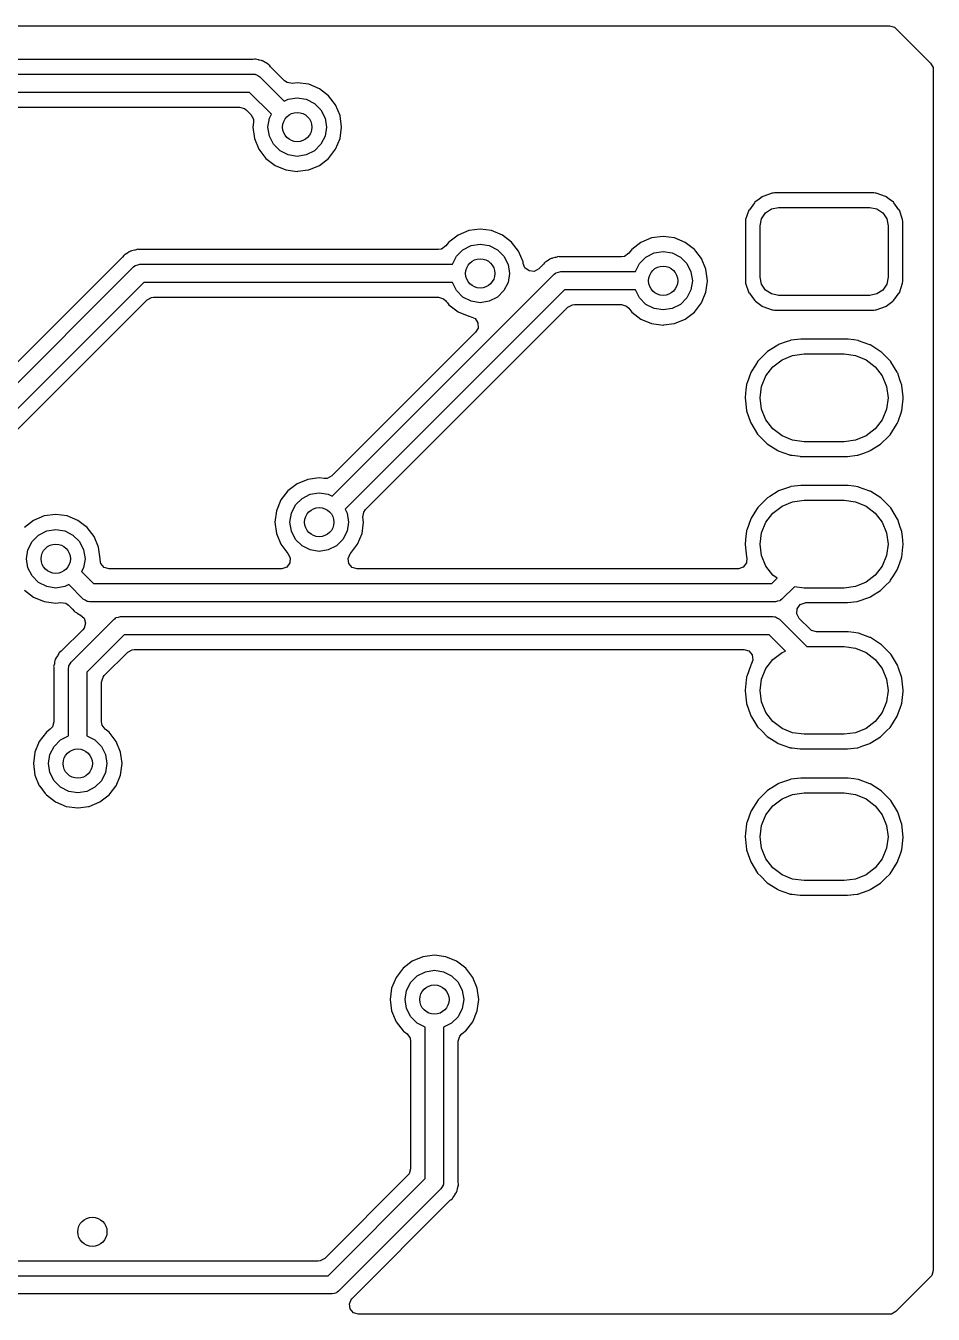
# Model space of a CAD drawing. Extents: x 3.65 to 5.85, y -3.61 to -2.4.
# Drawn here: x 5.367 to 5.855, y -3.347 to -2.653 of the extents above; entities that cross this region are included whole.
import ezdxf

# ---------------------------------------------------------------- set-up
doc = ezdxf.new("R2010")
doc.units = 0
doc.header["$MEASUREMENT"] = 0
doc.layers.add('BLACK', color=7, linetype='CONTINUOUS')

msp = doc.modelspace()

# ---------------------------------------------------------------- linework, layer by layer
at = {"layer": 'BLACK', "linetype": 'CONTINUOUS'}
for p, q in [((5.16122, -2.65315), (5.83139, -2.65315)), ((5.83139, -2.65315), (5.83407, -2.65393)), ((5.83407, -2.65393), (5.83489, -2.6546)), ((5.83489, -2.6546), (5.8535, -2.67321)), ((5.4884, -2.67124), (5.32853, -2.67124)), ((5.48883, -2.67122), (5.4884, -2.67124)), ((5.48987, -2.67113), (5.48883, -2.67122)), ((5.49031, -2.67109), (5.48987, -2.67113)), ((5.48987, -2.67113), (5.48987, -2.67113)), ((5.49174, -2.67148), (5.49031, -2.67109)), ((5.49216, -2.67157), (5.49174, -2.67148)), ((5.4923, -2.67159), (5.49216, -2.67157)), ((5.49362, -2.67183), (5.4923, -2.67159)), ((5.494, -2.67204), (5.49362, -2.67183)), ((5.49413, -2.67209), (5.494, -2.67204)), ((5.49425, -2.67215), (5.49413, -2.67209)), ((5.49467, -2.67226), (5.49425, -2.67215)), ((5.49503, -2.67251), (5.49467, -2.67226)), ((5.49589, -2.67311), (5.49503, -2.67251)), ((5.49625, -2.67334), (5.49589, -2.67311)), ((5.49716, -2.67387), (5.49625, -2.67334)), ((5.49754, -2.67409), (5.49716, -2.67387)), ((5.49782, -2.67442), (5.49754, -2.67409)), ((5.49849, -2.67522), (5.49782, -2.67442)), ((5.49782, -2.67442), (5.49782, -2.67442)), ((5.49878, -2.67554), (5.49849, -2.67522)), ((5.50601, -2.68277), (5.49878, -2.67554)), ((5.8535, -2.67321), (5.85484, -2.67566)), ((5.85484, -2.67566), (5.85495, -2.67671)), ((5.32776, -2.67913), (5.48917, -2.67913)), ((5.48917, -2.67913), (5.49004, -2.67926)), ((5.49004, -2.67926), (5.49022, -2.67925)), ((5.49022, -2.67925), (5.49032, -2.6793)), ((5.49032, -2.6793), (5.49057, -2.67934)), ((5.49057, -2.67934), (5.49159, -2.67999)), ((5.49159, -2.67999), (5.49265, -2.68058)), ((5.49265, -2.68058), (5.50584, -2.69376)), ((5.5074, -2.68375), (5.50601, -2.68277)), ((5.85495, -2.67671), (5.85495, -3.32295)), ((5.48713, -2.68898), (5.32979, -2.68898)), ((5.49888, -2.70072), (5.48713, -2.68898)), ((5.51016, -2.68418), (5.5074, -2.68375)), ((5.5128, -2.68383), (5.51016, -2.68418)), ((5.51897, -2.68464), (5.5128, -2.68383)), ((5.52472, -2.68703), (5.51897, -2.68464)), ((5.52966, -2.69082), (5.52472, -2.68703)), ((5.33512, -2.69687), (5.48181, -2.69687)), ((5.48181, -2.69687), (5.48449, -2.69766)), ((5.50584, -2.69376), (5.50793, -2.6927)), ((5.50793, -2.6927), (5.5128, -2.69193)), ((5.5128, -2.69193), (5.51766, -2.6927)), ((5.51766, -2.6927), (5.52205, -2.69494)), ((5.52205, -2.69494), (5.52554, -2.69842)), ((5.53345, -2.69575), (5.52966, -2.69082)), ((5.53583, -2.70151), (5.53345, -2.69575)), ((5.48449, -2.69766), (5.48532, -2.69832)), ((5.48532, -2.69832), (5.48789, -2.70089)), ((5.48789, -2.70089), (5.48923, -2.70334)), ((5.48923, -2.70334), (5.4893, -2.70505)), ((5.49705, -2.70768), (5.49782, -2.70281)), ((5.49782, -2.70281), (5.49888, -2.70072)), ((5.52554, -2.69842), (5.52777, -2.70281)), ((5.52777, -2.70281), (5.52854, -2.70768)), ((5.53664, -2.70768), (5.53583, -2.70151)), ((5.4893, -2.70505), (5.48895, -2.70768)), ((5.48895, -2.70768), (5.48976, -2.71385)), ((5.49782, -2.71254), (5.49705, -2.70768)), ((5.52854, -2.70768), (5.52777, -2.71254)), ((5.53583, -2.71385), (5.53664, -2.70768)), ((5.48976, -2.71385), (5.49214, -2.7196)), ((5.50005, -2.71693), (5.49782, -2.71254)), ((5.50354, -2.72042), (5.50005, -2.71693)), ((5.52554, -2.71693), (5.52205, -2.72042)), ((5.52777, -2.71254), (5.52554, -2.71693)), ((5.53345, -2.7196), (5.53583, -2.71385)), ((5.49214, -2.7196), (5.49593, -2.72454)), ((5.49593, -2.72454), (5.50087, -2.72833)), ((5.50793, -2.72265), (5.50354, -2.72042)), ((5.5128, -2.72343), (5.50793, -2.72265)), ((5.51766, -2.72265), (5.5128, -2.72343)), ((5.52205, -2.72042), (5.51766, -2.72265)), ((5.52472, -2.72833), (5.52966, -2.72454)), ((5.52966, -2.72454), (5.53345, -2.7196)), ((5.50087, -2.72833), (5.50662, -2.73071)), ((5.50662, -2.73071), (5.5128, -2.73152)), ((5.5128, -2.73152), (5.51312, -2.73148)), ((5.51312, -2.73148), (5.51864, -2.73075)), ((5.51864, -2.73075), (5.51897, -2.73071)), ((5.51897, -2.73071), (5.52472, -2.72833)), ((5.76296, -2.7452), (5.76122, -2.74648)), ((5.76326, -2.74498), (5.76296, -2.7452)), ((5.76296, -2.7452), (5.76296, -2.7452)), ((5.76829, -2.74321), (5.76326, -2.74498)), ((5.76859, -2.74318), (5.76829, -2.74321)), ((5.76883, -2.74316), (5.76859, -2.74318)), ((5.76859, -2.74318), (5.76859, -2.74318)), ((5.76953, -2.74309), (5.76883, -2.74316)), ((5.82299, -2.74309), (5.76953, -2.74309)), ((5.82369, -2.74316), (5.82299, -2.74309)), ((5.82393, -2.74318), (5.82369, -2.74316)), ((5.82423, -2.74321), (5.82393, -2.74318)), ((5.82393, -2.74318), (5.82393, -2.74318)), ((5.82926, -2.74498), (5.82423, -2.74321)), ((5.82956, -2.7452), (5.82926, -2.74498)), ((5.8313, -2.74648), (5.82956, -2.7452)), ((5.82956, -2.7452), (5.82956, -2.7452)), ((5.7558, -2.75243), (5.75403, -2.75747)), ((5.75602, -2.75214), (5.7558, -2.75243)), ((5.75875, -2.74844), (5.75602, -2.75214)), ((5.75602, -2.75214), (5.75602, -2.75214)), ((5.75897, -2.74814), (5.75875, -2.74844)), ((5.76122, -2.74648), (5.75897, -2.74814)), ((5.76469, -2.75387), (5.76789, -2.75173)), ((5.76789, -2.75173), (5.77165, -2.75098)), ((5.77165, -2.75098), (5.82087, -2.75098)), ((5.82087, -2.75098), (5.82463, -2.75173)), ((5.82463, -2.75173), (5.82783, -2.75387)), ((5.83355, -2.74814), (5.8313, -2.74648)), ((5.83377, -2.74844), (5.83355, -2.74814)), ((5.8365, -2.75214), (5.83377, -2.74844)), ((5.83672, -2.75243), (5.8365, -2.75214)), ((5.8365, -2.75214), (5.8365, -2.75214)), ((5.83848, -2.75747), (5.83672, -2.75243)), ((5.75403, -2.75747), (5.75392, -2.75871)), ((5.75392, -2.75871), (5.75392, -2.79051)), ((5.76181, -2.76083), (5.76256, -2.75706)), ((5.76256, -2.75706), (5.76469, -2.75387)), ((5.82783, -2.75387), (5.82996, -2.75706)), ((5.82996, -2.75706), (5.83071, -2.76083)), ((5.8386, -2.75871), (5.83848, -2.75747)), ((5.8386, -2.79051), (5.8386, -2.75871)), ((5.5993, -2.76577), (5.59436, -2.76956)), ((5.60505, -2.76338), (5.5993, -2.76577)), ((5.61122, -2.76257), (5.60505, -2.76338)), ((5.61739, -2.76338), (5.61122, -2.76257)), ((5.62314, -2.76577), (5.61739, -2.76338)), ((5.62808, -2.76956), (5.62314, -2.76577)), ((5.70965, -2.76651), (5.70347, -2.76732)), ((5.71582, -2.76732), (5.70965, -2.76651)), ((5.76181, -2.78839), (5.76181, -2.76083)), ((5.83071, -2.76083), (5.83071, -2.78839)), ((5.42702, -2.77345), (5.42558, -2.77384)), ((5.42745, -2.77349), (5.42702, -2.77345)), ((5.59049, -2.77331), (5.58881, -2.7736)), ((5.59274, -2.77166), (5.59049, -2.77331)), ((5.59416, -2.76981), (5.59274, -2.77166)), ((5.59436, -2.76956), (5.59416, -2.76981)), ((5.60196, -2.77368), (5.60635, -2.77144)), ((5.60635, -2.77144), (5.61122, -2.77067)), ((5.61122, -2.77067), (5.61609, -2.77144)), ((5.61609, -2.77144), (5.62048, -2.77368)), ((5.63187, -2.77449), (5.62808, -2.76956)), ((5.69772, -2.7697), (5.69278, -2.77349)), ((5.70347, -2.76732), (5.69772, -2.7697)), ((5.72157, -2.7697), (5.71582, -2.76732)), ((5.72651, -2.77349), (5.72157, -2.7697)), ((5.41854, -2.7779), (5.38062, -2.81582)), ((5.41883, -2.77759), (5.41854, -2.7779)), ((5.41951, -2.77678), (5.41883, -2.77759)), ((5.41979, -2.77645), (5.41951, -2.77678)), ((5.41951, -2.77678), (5.41951, -2.77678)), ((5.42016, -2.77623), (5.41979, -2.77645)), ((5.42107, -2.77571), (5.42016, -2.77623)), ((5.42016, -2.77623), (5.42016, -2.77623)), ((5.42143, -2.77547), (5.42107, -2.77571)), ((5.42229, -2.77487), (5.42143, -2.77547)), ((5.42265, -2.77462), (5.42229, -2.77487)), ((5.42307, -2.77451), (5.42265, -2.77462)), ((5.42319, -2.77445), (5.42307, -2.77451)), ((5.42332, -2.77441), (5.42319, -2.77445)), ((5.4237, -2.77419), (5.42332, -2.77441)), ((5.42516, -2.77393), (5.4237, -2.77419)), ((5.42558, -2.77384), (5.42516, -2.77393)), ((5.42849, -2.77358), (5.42745, -2.77349)), ((5.42745, -2.77349), (5.42745, -2.77349)), ((5.42893, -2.7736), (5.42849, -2.77358)), ((5.58881, -2.7736), (5.42893, -2.7736)), ((5.59627, -2.7815), (5.59848, -2.77716)), ((5.59848, -2.77716), (5.60196, -2.77368)), ((5.62048, -2.77368), (5.62396, -2.77716)), ((5.62396, -2.77716), (5.6262, -2.78155)), ((5.63425, -2.78025), (5.63187, -2.77449)), ((5.6343, -2.78057), (5.63425, -2.78025)), ((5.64616, -2.78039), (5.64588, -2.78072)), ((5.64693, -2.77995), (5.64616, -2.78039)), ((5.64745, -2.77964), (5.64693, -2.77995)), ((5.64781, -2.77941), (5.64745, -2.77964)), ((5.64867, -2.77881), (5.64781, -2.77941)), ((5.64903, -2.77856), (5.64867, -2.77881)), ((5.64945, -2.77845), (5.64903, -2.77856)), ((5.64957, -2.77839), (5.64945, -2.77845)), ((5.6497, -2.77834), (5.64957, -2.77839)), ((5.65008, -2.77813), (5.6497, -2.77834)), ((5.65141, -2.77789), (5.65008, -2.77813)), ((5.65154, -2.77787), (5.65141, -2.77789)), ((5.65196, -2.77778), (5.65154, -2.77787)), ((5.65339, -2.77739), (5.65196, -2.77778)), ((5.65383, -2.77743), (5.65339, -2.77739)), ((5.65487, -2.77752), (5.65383, -2.77743)), ((5.65383, -2.77743), (5.65383, -2.77743)), ((5.6553, -2.77754), (5.65487, -2.77752)), ((5.68723, -2.77754), (5.6553, -2.77754)), ((5.68891, -2.77725), (5.68723, -2.77754)), ((5.69117, -2.7756), (5.68891, -2.77725)), ((5.69259, -2.77375), (5.69117, -2.7756)), ((5.69278, -2.77349), (5.69259, -2.77375)), ((5.69691, -2.7811), (5.70039, -2.77761)), ((5.70039, -2.77761), (5.70478, -2.77538)), ((5.70478, -2.77538), (5.70965, -2.77461)), ((5.70965, -2.77461), (5.71451, -2.77538)), ((5.71451, -2.77538), (5.7189, -2.77761)), ((5.7189, -2.77761), (5.72239, -2.7811)), ((5.7267, -2.77375), (5.72651, -2.77349)), ((5.72728, -2.77449), (5.7267, -2.77375)), ((5.7303, -2.77843), (5.72728, -2.77449)), ((5.73268, -2.78418), (5.7303, -2.77843)), ((5.34093, -2.86668), (5.42467, -2.78294)), ((5.42467, -2.78294), (5.42537, -2.78241)), ((5.42537, -2.78241), (5.42549, -2.78228)), ((5.42549, -2.78228), (5.4256, -2.78224)), ((5.4256, -2.78224), (5.4258, -2.78209)), ((5.4258, -2.78209), (5.42699, -2.78184)), ((5.42699, -2.78184), (5.42815, -2.7815)), ((5.42815, -2.7815), (5.59627, -2.7815)), ((5.53156, -2.90636), (5.65105, -2.78687)), ((5.6262, -2.78155), (5.62697, -2.78642)), ((5.62697, -2.78642), (5.6262, -2.79128)), ((5.63437, -2.78111), (5.6343, -2.78057)), ((5.6343, -2.78057), (5.6343, -2.78057)), ((5.63531, -2.78343), (5.63437, -2.78111)), ((5.63755, -2.78511), (5.63531, -2.78343)), ((5.64034, -2.78531), (5.63755, -2.78511)), ((5.64279, -2.78397), (5.64034, -2.78531)), ((5.64492, -2.78184), (5.64279, -2.78397)), ((5.64521, -2.78152), (5.64492, -2.78184)), ((5.64588, -2.78072), (5.64521, -2.78152)), ((5.65105, -2.78687), (5.65175, -2.78635)), ((5.65175, -2.78635), (5.65187, -2.78621)), ((5.65187, -2.78621), (5.65198, -2.78618)), ((5.65198, -2.78618), (5.65218, -2.78603)), ((5.65218, -2.78603), (5.65336, -2.78577)), ((5.65336, -2.78577), (5.65453, -2.78543)), ((5.65453, -2.78543), (5.6947, -2.78543)), ((5.6947, -2.78543), (5.69691, -2.7811)), ((5.72239, -2.7811), (5.72462, -2.78549)), ((5.72462, -2.78549), (5.72539, -2.79035)), ((5.73349, -2.79035), (5.73268, -2.78418)), ((5.43019, -2.79134), (5.34672, -2.8748)), ((5.59627, -2.79134), (5.43019, -2.79134)), ((5.59848, -2.79567), (5.59627, -2.79134)), ((5.6262, -2.79128), (5.62396, -2.79567)), ((5.72539, -2.79035), (5.72462, -2.79522)), ((5.73268, -2.79653), (5.73347, -2.79051)), ((5.73347, -2.79051), (5.73349, -2.79035)), ((5.75392, -2.79051), (5.75403, -2.79175)), ((5.75403, -2.79175), (5.7558, -2.79678)), ((5.76256, -2.79215), (5.76181, -2.78839)), ((5.76469, -2.79535), (5.76256, -2.79215)), ((5.82996, -2.79215), (5.82783, -2.79535)), ((5.83071, -2.78839), (5.82996, -2.79215)), ((5.83672, -2.79678), (5.83848, -2.79175)), ((5.83848, -2.79175), (5.8386, -2.79051)), ((5.35824, -2.87445), (5.432, -2.80069)), ((5.432, -2.80069), (5.43446, -2.79935)), ((5.43446, -2.79935), (5.43551, -2.79923)), ((5.43551, -2.79923), (5.58881, -2.79923)), ((5.65657, -2.79528), (5.53852, -2.91332)), ((5.58881, -2.79923), (5.59149, -2.80002)), ((5.59149, -2.80002), (5.59274, -2.80117)), ((5.59274, -2.80117), (5.59315, -2.80171)), ((5.60196, -2.79916), (5.59848, -2.79567)), ((5.60635, -2.80139), (5.60196, -2.79916)), ((5.62048, -2.79916), (5.61609, -2.80139)), ((5.62396, -2.79567), (5.62048, -2.79916)), ((5.6947, -2.79528), (5.65657, -2.79528)), ((5.69691, -2.79961), (5.6947, -2.79528)), ((5.70039, -2.80309), (5.69691, -2.79961)), ((5.72239, -2.79961), (5.7189, -2.80309)), ((5.72462, -2.79522), (5.72239, -2.79961)), ((5.7303, -2.80228), (5.73268, -2.79653)), ((5.7558, -2.79678), (5.75602, -2.79708)), ((5.75602, -2.79708), (5.75602, -2.79708)), ((5.75602, -2.79708), (5.7577, -2.79935)), ((5.7577, -2.79935), (5.75897, -2.80107)), ((5.75897, -2.80107), (5.75927, -2.80129)), ((5.76789, -2.79748), (5.76469, -2.79535)), ((5.77165, -2.79823), (5.76789, -2.79748)), ((5.82087, -2.79823), (5.77165, -2.79823)), ((5.82463, -2.79748), (5.82087, -2.79823)), ((5.82783, -2.79535), (5.82463, -2.79748)), ((5.83325, -2.80129), (5.83355, -2.80107)), ((5.83355, -2.80107), (5.83482, -2.79935)), ((5.83482, -2.79935), (5.8365, -2.79708)), ((5.8365, -2.79708), (5.83672, -2.79678)), ((5.8365, -2.79708), (5.8365, -2.79708)), ((5.54952, -2.91349), (5.65838, -2.80462)), ((5.59315, -2.80171), (5.59359, -2.80228)), ((5.59359, -2.80228), (5.59436, -2.80328)), ((5.59436, -2.80328), (5.5993, -2.80707)), ((5.5993, -2.80707), (5.60505, -2.80945)), ((5.61122, -2.80217), (5.60635, -2.80139)), ((5.61609, -2.80139), (5.61122, -2.80217)), ((5.65838, -2.80462), (5.66084, -2.80328)), ((5.66084, -2.80328), (5.66189, -2.80317)), ((5.66189, -2.80317), (5.68723, -2.80317)), ((5.68723, -2.80317), (5.68991, -2.80396)), ((5.68991, -2.80396), (5.69117, -2.80511)), ((5.69117, -2.80511), (5.69278, -2.80722)), ((5.69278, -2.80722), (5.69772, -2.81101)), ((5.70478, -2.80533), (5.70039, -2.80309)), ((5.70965, -2.8061), (5.70478, -2.80533)), ((5.71451, -2.80533), (5.70965, -2.8061)), ((5.7189, -2.80309), (5.71451, -2.80533)), ((5.72157, -2.81101), (5.72651, -2.80722)), ((5.72651, -2.80722), (5.7303, -2.80228)), ((5.75927, -2.80129), (5.76296, -2.80402)), ((5.76296, -2.80402), (5.76296, -2.80402)), ((5.76296, -2.80402), (5.76326, -2.80424)), ((5.76326, -2.80424), (5.76829, -2.806)), ((5.76829, -2.806), (5.76859, -2.80603)), ((5.76859, -2.80603), (5.76859, -2.80603)), ((5.76859, -2.80603), (5.76883, -2.80606)), ((5.76883, -2.80606), (5.76953, -2.80612)), ((5.76953, -2.80612), (5.82299, -2.80612)), ((5.82299, -2.80612), (5.82369, -2.80606)), ((5.82369, -2.80606), (5.82393, -2.80603)), ((5.82393, -2.80603), (5.82423, -2.806)), ((5.82393, -2.80603), (5.82393, -2.80603)), ((5.82423, -2.806), (5.82926, -2.80424)), ((5.82926, -2.80424), (5.82956, -2.80402)), ((5.82956, -2.80402), (5.83325, -2.80129)), ((5.82956, -2.80402), (5.82956, -2.80402)), ((5.60505, -2.80945), (5.60537, -2.80949)), ((5.60537, -2.80949), (5.60537, -2.80949)), ((5.60537, -2.80949), (5.60591, -2.80956)), ((5.60591, -2.80956), (5.60847, -2.81069)), ((5.60847, -2.81069), (5.61, -2.81303)), ((5.61, -2.81303), (5.61004, -2.81582)), ((5.69772, -2.81101), (5.70347, -2.81339)), ((5.70347, -2.81339), (5.70965, -2.8142)), ((5.70965, -2.8142), (5.70997, -2.81416)), ((5.70997, -2.81416), (5.7155, -2.81343)), ((5.7155, -2.81343), (5.71582, -2.81339)), ((5.71582, -2.81339), (5.72157, -2.81101)), ((5.38062, -2.81582), (5.34341, -2.85303)), ((5.60877, -2.81799), (5.53139, -2.89537)), ((5.61004, -2.81582), (5.60877, -2.81799)), ((5.78366, -2.82183), (5.77841, -2.82242)), ((5.80908, -2.82183), (5.78366, -2.82183)), ((5.80924, -2.82185), (5.80908, -2.82183)), ((5.81231, -2.82224), (5.80924, -2.82185)), ((5.80924, -2.82185), (5.80924, -2.82185)), ((5.76573, -2.82849), (5.76355, -2.83066)), ((5.77138, -2.82496), (5.76573, -2.82849)), ((5.77149, -2.82489), (5.77138, -2.82496)), ((5.77173, -2.82474), (5.77149, -2.82489)), ((5.77149, -2.82489), (5.77149, -2.82489)), ((5.77586, -2.82331), (5.77173, -2.82474)), ((5.77814, -2.82251), (5.77586, -2.82331)), ((5.77841, -2.82242), (5.77814, -2.82251)), ((5.77814, -2.82251), (5.77814, -2.82251)), ((5.81454, -2.82252), (5.81231, -2.82224)), ((5.8148, -2.82262), (5.81454, -2.82252)), ((5.82093, -2.82484), (5.8148, -2.82262)), ((5.8148, -2.82262), (5.8148, -2.82262)), ((5.82119, -2.82494), (5.82093, -2.82484)), ((5.82093, -2.82484), (5.82093, -2.82484)), ((5.82142, -2.82509), (5.82119, -2.82494)), ((5.82683, -2.82857), (5.82142, -2.82509)), ((5.82713, -2.82877), (5.82683, -2.82857)), ((5.82868, -2.83035), (5.82713, -2.82877)), ((5.75927, -2.83575), (5.75693, -2.83944)), ((5.76057, -2.83371), (5.75927, -2.83575)), ((5.76072, -2.83347), (5.76057, -2.83371)), ((5.76057, -2.83371), (5.76057, -2.83371)), ((5.76091, -2.83328), (5.76072, -2.83347)), ((5.76355, -2.83066), (5.76091, -2.83328)), ((5.76091, -2.83328), (5.76091, -2.83328)), ((5.76873, -2.83664), (5.77362, -2.83289)), ((5.77362, -2.83289), (5.77932, -2.83053)), ((5.77932, -2.83053), (5.78543, -2.82972)), ((5.78543, -2.82972), (5.80709, -2.82972)), ((5.80709, -2.82972), (5.8132, -2.83053)), ((5.8132, -2.83053), (5.8189, -2.83289)), ((5.8189, -2.83289), (5.82379, -2.83664)), ((5.83188, -2.83362), (5.82868, -2.83035)), ((5.83208, -2.83382), (5.83188, -2.83362)), ((5.83188, -2.83362), (5.83188, -2.83362)), ((5.83222, -2.83406), (5.83208, -2.83382)), ((5.83563, -2.83959), (5.83222, -2.83406)), ((5.75683, -2.8397), (5.75465, -2.84584)), ((5.75693, -2.83944), (5.75683, -2.8397)), ((5.76262, -2.84723), (5.76498, -2.84154)), ((5.76498, -2.84154), (5.76873, -2.83664)), ((5.82379, -2.83664), (5.82754, -2.84154)), ((5.82754, -2.84154), (5.8299, -2.84723)), ((5.83578, -2.83984), (5.83563, -2.83959)), ((5.83587, -2.84011), (5.83578, -2.83984)), ((5.83707, -2.84362), (5.83587, -2.84011)), ((5.83587, -2.84011), (5.83587, -2.84011)), ((5.75422, -2.84894), (5.75372, -2.85313)), ((5.75452, -2.84638), (5.75422, -2.84894)), ((5.75456, -2.8461), (5.75452, -2.84638)), ((5.75452, -2.84638), (5.75452, -2.84638)), ((5.75465, -2.84584), (5.75456, -2.8461)), ((5.75465, -2.84584), (5.75465, -2.84584)), ((5.76181, -2.85335), (5.76262, -2.84723)), ((5.8299, -2.84723), (5.83071, -2.85335)), ((5.83806, -2.84654), (5.83707, -2.84362)), ((5.83809, -2.84681), (5.83806, -2.84654)), ((5.83873, -2.85285), (5.83809, -2.84681)), ((5.83809, -2.84681), (5.83809, -2.84681)), ((5.75372, -2.85313), (5.75375, -2.8534)), ((5.75375, -2.8534), (5.75391, -2.85499)), ((5.75375, -2.8534), (5.75375, -2.8534)), ((5.75391, -2.85499), (5.75446, -2.86016)), ((5.76262, -2.85946), (5.76181, -2.85335)), ((5.83071, -2.85335), (5.8299, -2.85946)), ((5.838, -2.86031), (5.83877, -2.85384)), ((5.8388, -2.85357), (5.83873, -2.85285)), ((5.83877, -2.85384), (5.8388, -2.85357)), ((5.75446, -2.86016), (5.75455, -2.86042)), ((5.75455, -2.86042), (5.75662, -2.8665)), ((5.76498, -2.86516), (5.76262, -2.85946)), ((5.8299, -2.85946), (5.82754, -2.86516)), ((5.83601, -2.86608), (5.83787, -2.86085)), ((5.83787, -2.86085), (5.83796, -2.86059)), ((5.83787, -2.86085), (5.83787, -2.86085)), ((5.83796, -2.86059), (5.838, -2.86031)), ((5.838, -2.86031), (5.838, -2.86031)), ((5.75662, -2.8665), (5.75674, -2.86685)), ((5.75674, -2.86685), (5.76044, -2.87287)), ((5.76873, -2.87005), (5.76498, -2.86516)), ((5.77362, -2.8738), (5.76873, -2.87005)), ((5.82379, -2.87005), (5.8189, -2.8738)), ((5.82754, -2.86516), (5.82379, -2.87005)), ((5.8318, -2.87322), (5.83559, -2.86725)), ((5.83559, -2.86725), (5.83601, -2.86608)), ((5.76044, -2.87287), (5.76064, -2.87307)), ((5.76064, -2.87307), (5.76064, -2.87307)), ((5.76064, -2.87307), (5.7617, -2.87416)), ((5.7617, -2.87416), (5.76539, -2.87792)), ((5.77932, -2.87616), (5.77362, -2.8738)), ((5.78543, -2.87697), (5.77932, -2.87616)), ((5.80709, -2.87697), (5.78543, -2.87697)), ((5.8132, -2.87616), (5.80709, -2.87697)), ((5.8189, -2.8738), (5.8132, -2.87616)), ((5.82679, -2.8782), (5.83086, -2.87416)), ((5.83086, -2.87416), (5.83161, -2.87341)), ((5.83161, -2.87341), (5.8318, -2.87322)), ((5.83161, -2.87341), (5.83161, -2.87341)), ((5.76539, -2.87792), (5.76562, -2.87807)), ((5.76562, -2.87807), (5.76562, -2.87807)), ((5.76562, -2.87807), (5.76766, -2.87939)), ((5.76766, -2.87939), (5.77133, -2.88175)), ((5.77133, -2.88175), (5.77159, -2.88185)), ((5.77159, -2.88185), (5.77159, -2.88185)), ((5.77159, -2.88185), (5.77771, -2.88408)), ((5.77771, -2.88408), (5.77772, -2.88408)), ((5.77772, -2.88408), (5.77798, -2.88417)), ((5.77798, -2.88417), (5.77902, -2.8843)), ((5.77902, -2.8843), (5.78328, -2.88484)), ((5.80886, -2.88486), (5.81411, -2.88427)), ((5.81411, -2.88427), (5.8144, -2.88417)), ((5.8144, -2.88417), (5.81706, -2.88325)), ((5.81706, -2.88325), (5.82079, -2.88195)), ((5.82079, -2.88195), (5.8211, -2.88175)), ((5.8211, -2.88175), (5.82655, -2.87835)), ((5.82655, -2.87835), (5.82679, -2.8782)), ((5.78328, -2.88484), (5.78328, -2.88484)), ((5.78328, -2.88484), (5.78344, -2.88486)), ((5.78344, -2.88486), (5.80886, -2.88486)), ((5.51843, -2.89724), (5.51268, -2.89962)), ((5.52461, -2.89643), (5.51843, -2.89724)), ((5.52724, -2.89678), (5.52461, -2.89643)), ((5.52894, -2.89671), (5.52724, -2.89678)), ((5.53139, -2.89537), (5.52894, -2.89671)), ((5.50774, -2.90341), (5.50396, -2.90835)), ((5.51268, -2.89962), (5.50774, -2.90341)), ((5.51974, -2.9053), (5.52461, -2.90453)), ((5.52461, -2.90453), (5.52947, -2.9053)), ((5.77149, -2.90363), (5.76699, -2.90645)), ((5.77173, -2.90348), (5.77149, -2.90363)), ((5.77149, -2.90363), (5.77149, -2.90363)), ((5.77545, -2.90219), (5.77173, -2.90348)), ((5.77814, -2.90125), (5.77545, -2.90219)), ((5.77841, -2.90116), (5.77814, -2.90125)), ((5.77814, -2.90125), (5.77814, -2.90125)), ((5.78366, -2.90057), (5.77841, -2.90116)), ((5.80908, -2.90057), (5.78366, -2.90057)), ((5.80924, -2.90059), (5.80908, -2.90057)), ((5.81231, -2.90098), (5.80924, -2.90059)), ((5.80924, -2.90059), (5.80924, -2.90059)), ((5.81454, -2.90126), (5.81231, -2.90098)), ((5.8148, -2.90136), (5.81454, -2.90126)), ((5.82093, -2.90358), (5.8148, -2.90136)), ((5.8148, -2.90136), (5.8148, -2.90136)), ((5.82119, -2.90368), (5.82093, -2.90358)), ((5.82093, -2.90358), (5.82093, -2.90358)), ((5.82142, -2.90383), (5.82119, -2.90368)), ((5.82676, -2.90727), (5.82142, -2.90383)), ((5.50396, -2.90835), (5.50157, -2.9141)), ((5.50963, -2.91541), (5.51187, -2.91102)), ((5.51187, -2.91102), (5.51535, -2.90754)), ((5.51535, -2.90754), (5.51974, -2.9053)), ((5.52947, -2.9053), (5.53156, -2.90636)), ((5.76091, -2.91202), (5.76072, -2.91221)), ((5.7634, -2.90955), (5.76091, -2.91202)), ((5.76091, -2.91202), (5.76091, -2.91202)), ((5.76573, -2.90723), (5.7634, -2.90955)), ((5.76699, -2.90645), (5.76573, -2.90723)), ((5.76873, -2.91538), (5.77362, -2.91163)), ((5.77362, -2.91163), (5.77932, -2.90927)), ((5.77932, -2.90927), (5.78543, -2.90846)), ((5.78543, -2.90846), (5.80709, -2.90846)), ((5.80709, -2.90846), (5.8132, -2.90927)), ((5.8132, -2.90927), (5.8189, -2.91163)), ((5.8189, -2.91163), (5.82379, -2.91538)), ((5.82713, -2.90751), (5.82676, -2.90727)), ((5.82913, -2.90955), (5.82713, -2.90751)), ((5.83188, -2.91236), (5.82913, -2.90955)), ((5.3767, -2.91693), (5.37095, -2.91931)), ((5.38287, -2.91611), (5.3767, -2.91693)), ((5.38905, -2.91693), (5.38287, -2.91611)), ((5.3948, -2.91931), (5.38905, -2.91693)), ((5.50157, -2.9141), (5.50076, -2.92028)), ((5.50886, -2.92028), (5.50963, -2.91541)), ((5.53852, -2.91332), (5.53958, -2.91541)), ((5.53958, -2.91541), (5.54035, -2.92028)), ((5.54811, -2.91764), (5.54854, -2.91488)), ((5.54845, -2.92028), (5.54811, -2.91764)), ((5.54854, -2.91488), (5.54952, -2.91349)), ((5.75683, -2.91845), (5.75465, -2.92458)), ((5.75693, -2.91818), (5.75683, -2.91845)), ((5.75989, -2.91351), (5.75693, -2.91818)), ((5.76057, -2.91245), (5.75989, -2.91351)), ((5.76072, -2.91221), (5.76057, -2.91245)), ((5.76057, -2.91245), (5.76057, -2.91245)), ((5.76498, -2.92028), (5.76873, -2.91538)), ((5.82379, -2.91538), (5.82754, -2.92028)), ((5.83208, -2.91256), (5.83188, -2.91236)), ((5.83188, -2.91236), (5.83188, -2.91236)), ((5.83578, -2.91858), (5.83208, -2.91256)), ((5.83587, -2.91885), (5.83578, -2.91858)), ((5.83725, -2.9229), (5.83587, -2.91885)), ((5.83587, -2.91885), (5.83587, -2.91885)), ((5.37095, -2.91931), (5.36601, -2.9231)), ((5.37362, -2.92722), (5.37801, -2.92498)), ((5.37801, -2.92498), (5.38287, -2.92421)), ((5.38287, -2.92421), (5.38774, -2.92498)), ((5.38774, -2.92498), (5.39213, -2.92722)), ((5.39974, -2.9231), (5.3948, -2.91931)), ((5.40353, -2.92804), (5.39974, -2.9231)), ((5.50076, -2.92028), (5.50157, -2.92645)), ((5.50963, -2.92514), (5.50886, -2.92028)), ((5.51187, -2.92953), (5.50963, -2.92514)), ((5.53958, -2.92514), (5.53735, -2.92953)), ((5.54035, -2.92028), (5.53958, -2.92514)), ((5.54764, -2.92645), (5.54845, -2.92028)), ((5.75452, -2.92512), (5.75421, -2.92778)), ((5.75456, -2.92484), (5.75452, -2.92512)), ((5.75452, -2.92512), (5.75452, -2.92512)), ((5.75465, -2.92458), (5.75456, -2.92484)), ((5.75465, -2.92458), (5.75465, -2.92458)), ((5.76181, -2.93209), (5.76262, -2.92597)), ((5.76262, -2.92597), (5.76498, -2.92028)), ((5.82754, -2.92028), (5.8299, -2.92597)), ((5.8299, -2.92597), (5.83071, -2.93209)), ((5.83806, -2.92528), (5.83725, -2.9229)), ((5.83809, -2.92555), (5.83806, -2.92528)), ((5.83835, -2.92804), (5.83809, -2.92555)), ((5.83809, -2.92555), (5.83809, -2.92555)), ((5.3679, -2.93509), (5.37013, -2.9307)), ((5.37013, -2.9307), (5.37362, -2.92722)), ((5.39213, -2.92722), (5.39561, -2.9307)), ((5.39561, -2.9307), (5.39785, -2.93509)), ((5.40591, -2.93379), (5.40353, -2.92804)), ((5.50157, -2.92645), (5.50396, -2.9322)), ((5.50396, -2.9322), (5.50771, -2.93709)), ((5.51535, -2.93302), (5.51187, -2.92953)), ((5.53735, -2.92953), (5.53386, -2.93302)), ((5.54147, -2.93714), (5.54526, -2.9322)), ((5.54526, -2.9322), (5.54764, -2.92645)), ((5.75421, -2.92778), (5.75372, -2.93187)), ((5.75372, -2.93187), (5.75375, -2.93214)), ((5.75375, -2.93214), (5.75375, -2.93214)), ((5.75375, -2.93214), (5.75395, -2.93411)), ((5.76262, -2.9382), (5.76181, -2.93209)), ((5.83071, -2.93209), (5.8299, -2.9382)), ((5.8388, -2.93231), (5.83835, -2.92804)), ((5.83862, -2.93379), (5.8388, -2.93231)), ((5.36713, -2.93996), (5.3679, -2.93509)), ((5.39785, -2.93509), (5.39862, -2.93996)), ((5.40672, -2.93996), (5.40591, -2.93379)), ((5.50771, -2.93709), (5.50771, -2.93709)), ((5.50771, -2.93709), (5.50774, -2.93714)), ((5.50774, -2.93714), (5.50774, -2.93714)), ((5.50774, -2.93714), (5.50899, -2.93944)), ((5.50899, -2.93944), (5.50879, -2.94223)), ((5.51974, -2.93525), (5.51535, -2.93302)), ((5.52461, -2.93602), (5.51974, -2.93525)), ((5.52947, -2.93525), (5.52461, -2.93602)), ((5.53386, -2.93302), (5.52947, -2.93525)), ((5.54016, -2.93979), (5.54131, -2.93726)), ((5.54056, -2.94255), (5.54016, -2.93979)), ((5.54131, -2.93726), (5.54147, -2.93714)), ((5.75395, -2.93411), (5.75446, -2.9389)), ((5.75461, -2.93943), (5.75441, -2.94222)), ((5.75446, -2.9389), (5.75455, -2.93916)), ((5.75455, -2.93916), (5.75461, -2.93943)), ((5.76498, -2.9439), (5.76262, -2.9382)), ((5.8299, -2.9382), (5.82754, -2.9439)), ((5.83626, -2.94412), (5.83787, -2.93959)), ((5.83787, -2.93959), (5.83796, -2.93933)), ((5.83787, -2.93959), (5.83787, -2.93959)), ((5.83796, -2.93933), (5.838, -2.93905)), ((5.838, -2.93905), (5.83862, -2.93379)), ((5.838, -2.93905), (5.838, -2.93905)), ((5.3679, -2.94483), (5.36713, -2.93996)), ((5.37013, -2.94922), (5.3679, -2.94483)), ((5.39785, -2.94483), (5.39679, -2.94691)), ((5.39862, -2.93996), (5.39785, -2.94483)), ((5.40668, -2.94028), (5.40672, -2.93996)), ((5.40668, -2.94049), (5.40668, -2.94028)), ((5.40713, -2.94255), (5.40668, -2.94049)), ((5.40896, -2.94467), (5.40713, -2.94255)), ((5.41164, -2.94545), (5.40896, -2.94467)), ((5.50414, -2.94545), (5.41164, -2.94545)), ((5.5045, -2.94544), (5.50414, -2.94545)), ((5.50712, -2.94446), (5.5045, -2.94544)), ((5.50879, -2.94223), (5.50712, -2.94446)), ((5.54239, -2.94467), (5.54056, -2.94255)), ((5.54507, -2.94545), (5.54239, -2.94467)), ((5.74976, -2.94545), (5.54507, -2.94545)), ((5.75013, -2.94544), (5.74976, -2.94545)), ((5.75274, -2.94446), (5.75013, -2.94544)), ((5.75441, -2.94222), (5.75274, -2.94446)), ((5.76873, -2.94879), (5.76498, -2.9439)), ((5.82754, -2.9439), (5.82379, -2.94879)), ((5.8336, -2.94913), (5.83559, -2.94599)), ((5.83559, -2.94599), (5.83626, -2.94412)), ((5.37362, -2.9527), (5.37013, -2.94922)), ((5.37801, -2.95494), (5.37362, -2.9527)), ((5.39679, -2.94691), (5.40322, -2.95335)), ((5.40322, -2.95335), (5.76804, -2.95335)), ((5.76804, -2.95335), (5.77092, -2.95047)), ((5.77092, -2.95047), (5.76873, -2.94879)), ((5.8189, -2.95254), (5.8132, -2.9549)), ((5.82379, -2.94879), (5.8189, -2.95254)), ((5.82931, -2.95444), (5.83161, -2.95215)), ((5.83161, -2.95215), (5.8318, -2.95196)), ((5.83161, -2.95215), (5.83161, -2.95215)), ((5.8318, -2.95196), (5.83204, -2.95158)), ((5.83204, -2.95158), (5.8336, -2.94913)), ((5.36601, -2.95682), (5.37095, -2.96061)), ((5.37095, -2.96061), (5.3767, -2.96299)), ((5.38287, -2.95571), (5.37801, -2.95494)), ((5.38774, -2.95494), (5.38287, -2.95571)), ((5.38983, -2.95387), (5.38774, -2.95494)), ((5.3977, -2.96175), (5.38983, -2.95387)), ((5.78028, -2.95503), (5.77356, -2.96175)), ((5.78543, -2.95571), (5.78028, -2.95503)), ((5.80709, -2.95571), (5.78543, -2.95571)), ((5.8132, -2.9549), (5.80709, -2.95571)), ((5.82079, -2.96069), (5.82137, -2.96033)), ((5.82137, -2.96033), (5.82655, -2.95709)), ((5.82655, -2.95709), (5.82679, -2.95694)), ((5.82679, -2.95694), (5.82931, -2.95444)), ((5.3767, -2.96299), (5.38287, -2.96381)), ((5.38287, -2.96381), (5.38551, -2.96346)), ((5.38551, -2.96346), (5.38827, -2.96389)), ((5.38827, -2.96389), (5.38966, -2.96487)), ((5.38966, -2.96487), (5.39157, -2.96678)), ((5.39157, -2.96678), (5.39186, -2.9671)), ((5.39186, -2.9671), (5.39282, -2.96824)), ((5.39877, -2.96233), (5.3977, -2.96175)), ((5.39978, -2.96299), (5.39877, -2.96233)), ((5.40004, -2.96302), (5.39978, -2.96299)), ((5.40013, -2.96308), (5.40004, -2.96302)), ((5.40031, -2.96306), (5.40013, -2.96308)), ((5.40118, -2.96319), (5.40031, -2.96306)), ((5.77008, -2.96319), (5.40118, -2.96319)), ((5.77124, -2.96285), (5.77008, -2.96319)), ((5.77243, -2.96259), (5.77124, -2.96285)), ((5.77263, -2.96244), (5.77243, -2.96259)), ((5.77274, -2.96241), (5.77263, -2.96244)), ((5.77286, -2.96227), (5.77274, -2.96241)), ((5.77356, -2.96175), (5.77286, -2.96227)), ((5.78157, -2.96962), (5.78177, -2.96683)), ((5.78177, -2.96683), (5.78345, -2.96459)), ((5.78345, -2.96459), (5.78606, -2.96361)), ((5.78606, -2.96361), (5.78642, -2.9636)), ((5.78642, -2.9636), (5.80886, -2.9636)), ((5.80886, -2.9636), (5.81411, -2.96301)), ((5.81411, -2.96301), (5.82079, -2.96069)), ((5.39121, -2.99554), (5.41424, -2.9725)), ((5.39282, -2.96824), (5.39319, -2.96845)), ((5.39319, -2.96845), (5.39319, -2.96845)), ((5.39319, -2.96845), (5.3941, -2.96898)), ((5.3941, -2.96898), (5.39447, -2.96921)), ((5.39447, -2.96921), (5.39533, -2.96981)), ((5.39533, -2.96981), (5.39533, -2.96981)), ((5.39533, -2.96981), (5.39568, -2.97006)), ((5.39568, -2.97006), (5.39605, -2.97016)), ((5.39605, -2.97016), (5.39812, -2.97199)), ((5.39812, -2.97199), (5.39889, -2.97467)), ((5.41424, -2.9725), (5.41494, -2.97198)), ((5.41494, -2.97198), (5.41506, -2.97184)), ((5.41506, -2.97184), (5.41516, -2.97181)), ((5.41516, -2.97181), (5.41537, -2.97166)), ((5.41537, -2.97166), (5.41655, -2.9714)), ((5.41655, -2.9714), (5.41772, -2.97106)), ((5.41772, -2.97106), (5.7687, -2.97106)), ((5.7687, -2.97106), (5.76957, -2.97119)), ((5.76957, -2.97119), (5.76975, -2.97118)), ((5.76975, -2.97118), (5.76985, -2.97123)), ((5.76985, -2.97123), (5.7701, -2.97127)), ((5.7701, -2.97127), (5.77112, -2.97192)), ((5.77112, -2.97192), (5.77218, -2.9725)), ((5.77218, -2.9725), (5.78688, -2.9872)), ((5.78291, -2.97207), (5.78157, -2.96962)), ((5.7887, -2.97786), (5.78291, -2.97207)), ((5.39744, -2.97814), (5.38617, -2.98941)), ((5.39808, -2.97735), (5.39744, -2.97814)), ((5.39889, -2.97467), (5.39808, -2.97735)), ((5.41975, -2.98091), (5.39961, -3.00105)), ((5.76666, -2.98091), (5.41975, -2.98091)), ((5.77539, -2.98964), (5.76666, -2.98091)), ((5.78952, -2.97852), (5.7887, -2.97786)), ((5.79221, -2.97931), (5.78952, -2.97852)), ((5.80908, -2.97931), (5.79221, -2.97931)), ((5.80924, -2.97933), (5.80908, -2.97931)), ((5.81231, -2.97972), (5.80924, -2.97933)), ((5.80924, -2.97933), (5.80924, -2.97933)), ((5.81454, -2.98), (5.81231, -2.97972)), ((5.8148, -2.9801), (5.81454, -2.98)), ((5.82093, -2.98232), (5.8148, -2.9801)), ((5.8148, -2.9801), (5.8148, -2.9801)), ((5.78688, -2.9872), (5.80709, -2.9872)), ((5.80709, -2.9872), (5.8132, -2.98801)), ((5.8132, -2.98801), (5.8189, -2.99037)), ((5.82119, -2.98242), (5.82093, -2.98232)), ((5.82093, -2.98232), (5.82093, -2.98232)), ((5.82713, -2.98625), (5.82119, -2.98242)), ((5.82949, -2.98866), (5.82713, -2.98625)), ((5.38246, -2.99457), (5.38222, -2.99589)), ((5.38267, -2.99419), (5.38246, -2.99457)), ((5.38272, -2.99406), (5.38267, -2.99419)), ((5.38278, -2.99394), (5.38272, -2.99406)), ((5.38289, -2.99352), (5.38278, -2.99394)), ((5.38374, -2.9923), (5.38289, -2.99352)), ((5.38397, -2.99194), (5.38374, -2.9923)), ((5.3845, -2.99103), (5.38397, -2.99194)), ((5.38472, -2.99065), (5.3845, -2.99103)), ((5.38585, -2.9897), (5.38472, -2.99065)), ((5.38617, -2.98941), (5.38585, -2.9897)), ((5.40895, -3.00287), (5.42157, -2.99025)), ((5.42157, -2.99025), (5.42402, -2.98891)), ((5.42402, -2.98891), (5.42508, -2.9888)), ((5.42508, -2.9888), (5.75306, -2.9888)), ((5.75306, -2.9888), (5.75574, -2.98959)), ((5.75574, -2.98959), (5.75757, -2.9917)), ((5.75797, -2.99447), (5.75725, -2.99642)), ((5.75757, -2.9917), (5.75797, -2.99447)), ((5.76498, -2.99902), (5.76873, -2.99412)), ((5.76873, -2.99412), (5.77362, -2.99037)), ((5.77362, -2.99037), (5.77539, -2.98964)), ((5.8189, -2.99037), (5.82379, -2.99412)), ((5.82379, -2.99412), (5.82754, -2.99902)), ((5.83188, -2.9911), (5.82949, -2.98866)), ((5.83208, -2.9913), (5.83188, -2.9911)), ((5.83188, -2.9911), (5.83188, -2.9911)), ((5.83247, -2.99194), (5.83208, -2.9913)), ((5.83403, -2.99447), (5.83247, -2.99194)), ((5.83578, -2.99732), (5.83403, -2.99447)), ((5.38211, -2.99645), (5.38172, -2.99788)), ((5.38172, -2.99788), (5.38176, -2.99831)), ((5.38176, -2.99831), (5.38176, -2.99831)), ((5.38176, -2.99831), (5.38185, -2.99936)), ((5.38185, -2.99936), (5.38187, -2.99979)), ((5.38187, -2.99979), (5.38187, -3.02778)), ((5.3822, -2.99603), (5.38211, -2.99645)), ((5.38222, -2.99589), (5.3822, -2.99603)), ((5.38976, -2.99902), (5.38989, -2.99815)), ((5.38976, -3.03525), (5.38976, -2.99902)), ((5.38988, -2.99797), (5.38993, -2.99787)), ((5.38989, -2.99815), (5.38988, -2.99797)), ((5.38993, -2.99787), (5.38997, -2.99762)), ((5.38997, -2.99762), (5.39062, -2.9966)), ((5.39062, -2.9966), (5.39121, -2.99554)), ((5.39961, -3.00105), (5.39961, -3.03525)), ((5.75683, -2.99719), (5.75465, -3.00332)), ((5.75693, -2.99692), (5.75683, -2.99719)), ((5.75725, -2.99642), (5.75693, -2.99692)), ((5.76262, -3.00471), (5.76498, -2.99902)), ((5.82754, -2.99902), (5.8299, -3.00471)), ((5.83587, -2.99759), (5.83578, -2.99732)), ((5.83612, -2.99831), (5.83587, -2.99759)), ((5.83587, -2.99759), (5.83587, -2.99759)), ((5.83806, -3.00402), (5.83612, -2.99831)), ((5.4075, -3.00638), (5.40829, -3.0037)), ((5.4075, -3.02778), (5.4075, -3.00638)), ((5.40829, -3.0037), (5.40895, -3.00287)), ((5.75435, -3.0053), (5.75372, -3.01061)), ((5.75452, -3.00386), (5.75435, -3.0053)), ((5.75456, -3.00358), (5.75452, -3.00386)), ((5.75452, -3.00386), (5.75452, -3.00386)), ((5.75465, -3.00332), (5.75456, -3.00358)), ((5.75465, -3.00332), (5.75465, -3.00332)), ((5.76181, -3.01083), (5.76262, -3.00471)), ((5.8299, -3.00471), (5.83071, -3.01083)), ((5.83809, -3.00429), (5.83806, -3.00402)), ((5.83877, -3.01077), (5.83809, -3.00429)), ((5.83809, -3.00429), (5.83809, -3.00429)), ((5.75372, -3.01061), (5.75375, -3.01088)), ((5.75375, -3.01088), (5.75375, -3.01088)), ((5.75375, -3.01088), (5.75377, -3.01107)), ((5.75377, -3.01107), (5.75446, -3.01764)), ((5.76262, -3.01694), (5.76181, -3.01083)), ((5.83071, -3.01083), (5.8299, -3.01694)), ((5.838, -3.01779), (5.83877, -3.01132)), ((5.8388, -3.01105), (5.83877, -3.01077)), ((5.83877, -3.01132), (5.8388, -3.01105)), ((5.75446, -3.01764), (5.75455, -3.0179)), ((5.75455, -3.0179), (5.75659, -3.02389)), ((5.76498, -3.02264), (5.76262, -3.01694)), ((5.76873, -3.02753), (5.76498, -3.02264)), ((5.82754, -3.02264), (5.82379, -3.02753)), ((5.8299, -3.01694), (5.82754, -3.02264)), ((5.83559, -3.02473), (5.83733, -3.01986)), ((5.83733, -3.01986), (5.83787, -3.01833)), ((5.83787, -3.01833), (5.83796, -3.01807)), ((5.83787, -3.01833), (5.83787, -3.01833)), ((5.83796, -3.01807), (5.838, -3.01779)), ((5.838, -3.01779), (5.838, -3.01779)), ((5.38187, -3.02778), (5.38108, -3.03047)), ((5.40779, -3.02946), (5.4075, -3.02778)), ((5.40944, -3.03172), (5.40779, -3.02946)), ((5.75659, -3.02389), (5.75674, -3.02433)), ((5.75674, -3.02433), (5.75688, -3.02457)), ((5.75688, -3.02457), (5.75688, -3.02457)), ((5.75688, -3.02457), (5.75712, -3.02496)), ((5.75712, -3.02496), (5.76044, -3.03035)), ((5.77362, -3.03128), (5.76873, -3.02753)), ((5.82379, -3.02753), (5.8189, -3.03128)), ((5.83207, -3.03028), (5.83355, -3.02794)), ((5.83355, -3.02794), (5.83559, -3.02473)), ((5.37782, -3.03334), (5.37403, -3.03827)), ((5.37993, -3.03172), (5.37782, -3.03334)), ((5.38108, -3.03047), (5.37993, -3.03172)), ((5.38543, -3.03746), (5.38976, -3.03525)), ((5.39961, -3.03525), (5.40394, -3.03746)), ((5.41155, -3.03334), (5.40944, -3.03172)), ((5.41534, -3.03827), (5.41155, -3.03334)), ((5.76044, -3.03035), (5.76064, -3.03055)), ((5.76064, -3.03055), (5.76064, -3.03055)), ((5.76064, -3.03055), (5.7625, -3.03246)), ((5.7625, -3.03246), (5.76539, -3.0354)), ((5.76539, -3.0354), (5.76562, -3.03555)), ((5.76562, -3.03555), (5.76562, -3.03555)), ((5.76562, -3.03555), (5.76936, -3.03796)), ((5.77932, -3.03364), (5.77362, -3.03128)), ((5.78543, -3.03445), (5.77932, -3.03364)), ((5.80709, -3.03445), (5.78543, -3.03445)), ((5.8132, -3.03364), (5.80709, -3.03445)), ((5.8189, -3.03128), (5.8132, -3.03364)), ((5.8211, -3.03923), (5.82655, -3.03583)), ((5.82655, -3.03583), (5.82679, -3.03568)), ((5.82679, -3.03568), (5.83004, -3.03246)), ((5.83004, -3.03246), (5.83161, -3.0309)), ((5.83161, -3.03089), (5.8318, -3.0307)), ((5.83161, -3.0309), (5.83161, -3.03089)), ((5.8318, -3.0307), (5.83207, -3.03028)), ((5.37403, -3.03827), (5.37165, -3.04403)), ((5.37971, -3.04533), (5.38194, -3.04094)), ((5.38194, -3.04094), (5.38543, -3.03746)), ((5.40394, -3.03746), (5.40743, -3.04094)), ((5.40743, -3.04094), (5.40966, -3.04533)), ((5.41772, -3.04403), (5.41534, -3.03827)), ((5.76936, -3.03796), (5.77133, -3.03923)), ((5.77133, -3.03923), (5.77159, -3.03933)), ((5.77159, -3.03933), (5.77159, -3.03933)), ((5.77159, -3.03933), (5.77771, -3.04156)), ((5.77771, -3.04156), (5.77772, -3.04156)), ((5.77772, -3.04156), (5.77798, -3.04165)), ((5.77798, -3.04165), (5.77902, -3.04178)), ((5.77902, -3.04178), (5.78328, -3.04232)), ((5.78328, -3.04232), (5.78328, -3.04232)), ((5.78328, -3.04232), (5.78344, -3.04234)), ((5.78344, -3.04234), (5.80886, -3.04234)), ((5.80886, -3.04234), (5.81411, -3.04175)), ((5.81411, -3.04175), (5.8144, -3.04165)), ((5.8144, -3.04165), (5.81706, -3.04073)), ((5.81706, -3.04073), (5.82079, -3.03943)), ((5.82079, -3.03943), (5.8211, -3.03923)), ((5.37165, -3.04403), (5.37084, -3.0502)), ((5.37084, -3.0502), (5.37165, -3.05637)), ((5.37894, -3.0502), (5.37971, -3.04533)), ((5.37971, -3.05506), (5.37894, -3.0502)), ((5.40966, -3.04533), (5.41043, -3.0502)), ((5.41043, -3.0502), (5.40966, -3.05506)), ((5.41853, -3.0502), (5.41772, -3.04403)), ((5.41772, -3.05637), (5.41853, -3.0502)), ((5.37165, -3.05637), (5.37403, -3.06212)), ((5.38194, -3.05945), (5.37971, -3.05506)), ((5.40966, -3.05506), (5.40743, -3.05945)), ((5.41534, -3.06212), (5.41772, -3.05637)), ((5.37403, -3.06212), (5.37423, -3.06238)), ((5.37423, -3.06238), (5.37723, -3.06628)), ((5.38543, -3.06294), (5.38194, -3.05945)), ((5.38982, -3.06517), (5.38543, -3.06294)), ((5.40394, -3.06294), (5.39955, -3.06517)), ((5.40743, -3.05945), (5.40394, -3.06294)), ((5.41214, -3.06628), (5.41514, -3.06238)), ((5.41514, -3.06238), (5.41534, -3.06212)), ((5.76947, -3.06238), (5.76573, -3.06471)), ((5.77149, -3.06111), (5.76947, -3.06238)), ((5.77173, -3.06097), (5.77149, -3.06111)), ((5.77149, -3.06111), (5.77149, -3.06111)), ((5.7766, -3.05927), (5.77173, -3.06097)), ((5.77814, -3.05873), (5.7766, -3.05927)), ((5.77841, -3.05864), (5.77814, -3.05873)), ((5.77814, -3.05873), (5.77814, -3.05873)), ((5.78366, -3.05805), (5.77841, -3.05864)), ((5.80908, -3.05805), (5.78366, -3.05805)), ((5.80924, -3.05807), (5.80908, -3.05805)), ((5.81231, -3.05846), (5.80924, -3.05807)), ((5.80924, -3.05807), (5.80924, -3.05807)), ((5.81454, -3.05874), (5.81231, -3.05846)), ((5.8148, -3.05884), (5.81454, -3.05874)), ((5.82093, -3.06106), (5.8148, -3.05884)), ((5.8148, -3.05884), (5.8148, -3.05884)), ((5.82119, -3.06116), (5.82093, -3.06106)), ((5.82093, -3.06106), (5.82093, -3.06106)), ((5.82142, -3.06131), (5.82119, -3.06116)), ((5.82647, -3.06456), (5.82142, -3.06131)), ((5.82713, -3.06499), (5.82647, -3.06456)), ((5.37723, -3.06628), (5.37782, -3.06706)), ((5.37782, -3.06706), (5.38276, -3.07085)), ((5.38276, -3.07085), (5.38851, -3.07323)), ((5.39469, -3.06594), (5.38982, -3.06517)), ((5.39955, -3.06517), (5.39469, -3.06594)), ((5.40086, -3.07323), (5.40661, -3.07085)), ((5.40661, -3.07085), (5.41155, -3.06706)), ((5.41155, -3.06706), (5.41214, -3.06628)), ((5.76072, -3.06969), (5.75693, -3.07566)), ((5.76091, -3.0695), (5.76072, -3.06969)), ((5.76385, -3.06658), (5.76091, -3.0695)), ((5.76091, -3.0695), (5.76091, -3.0695)), ((5.76573, -3.06471), (5.76385, -3.06658)), ((5.76873, -3.07286), (5.77362, -3.06911)), ((5.77362, -3.06911), (5.77932, -3.06675)), ((5.77932, -3.06675), (5.78543, -3.06594)), ((5.78543, -3.06594), (5.80709, -3.06594)), ((5.80709, -3.06594), (5.8132, -3.06675)), ((5.8132, -3.06675), (5.8189, -3.06911)), ((5.8189, -3.06911), (5.82379, -3.07286)), ((5.82887, -3.06677), (5.82713, -3.06499)), ((5.83188, -3.06984), (5.82887, -3.06677)), ((5.83208, -3.07004), (5.83188, -3.06984)), ((5.83188, -3.06984), (5.83188, -3.06984)), ((5.83578, -3.07606), (5.83208, -3.07004)), ((5.38851, -3.07323), (5.39469, -3.07404)), ((5.39469, -3.07404), (5.39501, -3.074)), ((5.39501, -3.074), (5.40053, -3.07327)), ((5.40053, -3.07327), (5.40086, -3.07323)), ((5.75683, -3.07593), (5.75465, -3.08206)), ((5.75693, -3.07566), (5.75683, -3.07593)), ((5.76262, -3.08345), (5.76498, -3.07776)), ((5.76498, -3.07776), (5.76873, -3.07286)), ((5.82379, -3.07286), (5.82754, -3.07776)), ((5.82754, -3.07776), (5.8299, -3.08345)), ((5.83587, -3.07633), (5.83578, -3.07606)), ((5.83778, -3.08193), (5.83587, -3.07633)), ((5.83587, -3.07633), (5.83587, -3.07633)), ((5.75452, -3.0826), (5.75392, -3.08763)), ((5.75456, -3.08232), (5.75452, -3.0826)), ((5.75452, -3.0826), (5.75452, -3.0826)), ((5.75465, -3.08206), (5.75456, -3.08232)), ((5.75465, -3.08206), (5.75465, -3.08206)), ((5.76181, -3.08957), (5.76262, -3.08345)), ((5.8299, -3.08345), (5.83071, -3.08957)), ((5.83806, -3.08276), (5.83778, -3.08193)), ((5.8388, -3.08979), (5.83806, -3.08276)), ((5.75392, -3.08763), (5.75372, -3.08935)), ((5.75372, -3.08935), (5.75375, -3.08962)), ((5.75375, -3.08962), (5.7539, -3.09106)), ((5.75375, -3.08962), (5.75375, -3.08962)), ((5.7539, -3.09106), (5.75446, -3.09638)), ((5.76262, -3.09568), (5.76181, -3.08957)), ((5.83071, -3.08957), (5.8299, -3.09568)), ((5.838, -3.09653), (5.83877, -3.09006)), ((5.83877, -3.09006), (5.8388, -3.08979)), ((5.75446, -3.09638), (5.75455, -3.09664)), ((5.75455, -3.09664), (5.75542, -3.0992)), ((5.75542, -3.0992), (5.75674, -3.10307)), ((5.76498, -3.10138), (5.76262, -3.09568)), ((5.8299, -3.09568), (5.82754, -3.10138)), ((5.83559, -3.10347), (5.83728, -3.09873)), ((5.83728, -3.09873), (5.83787, -3.09707)), ((5.83787, -3.09707), (5.83796, -3.09681)), ((5.83787, -3.09707), (5.83787, -3.09707)), ((5.83796, -3.09681), (5.838, -3.09653)), ((5.838, -3.09653), (5.838, -3.09653)), ((5.75674, -3.10307), (5.76044, -3.10909)), ((5.76873, -3.10627), (5.76498, -3.10138)), ((5.77362, -3.11002), (5.76873, -3.10627)), ((5.82379, -3.10627), (5.8189, -3.11002)), ((5.82754, -3.10138), (5.82379, -3.10627)), ((5.8318, -3.10944), (5.83559, -3.10347)), ((5.76044, -3.10909), (5.76064, -3.10929)), ((5.76064, -3.10929), (5.76064, -3.10929)), ((5.76064, -3.10929), (5.76215, -3.11084)), ((5.76215, -3.11084), (5.76539, -3.11414)), ((5.77932, -3.11238), (5.77362, -3.11002)), ((5.78543, -3.11319), (5.77932, -3.11238)), ((5.80709, -3.11319), (5.78543, -3.11319)), ((5.8132, -3.11238), (5.80709, -3.11319)), ((5.8189, -3.11002), (5.8132, -3.11238)), ((5.82679, -3.11442), (5.82931, -3.11192)), ((5.82931, -3.11192), (5.83161, -3.10964)), ((5.83161, -3.10963), (5.8318, -3.10944)), ((5.83161, -3.10964), (5.83161, -3.10963)), ((5.76539, -3.11414), (5.76562, -3.11429)), ((5.76562, -3.11429), (5.76562, -3.11429)), ((5.76562, -3.11429), (5.7711, -3.11782)), ((5.7711, -3.11782), (5.77133, -3.11797)), ((5.77133, -3.11797), (5.77159, -3.11807)), ((5.77159, -3.11807), (5.77159, -3.11807)), ((5.77159, -3.11807), (5.77771, -3.1203)), ((5.8144, -3.12039), (5.81946, -3.11863)), ((5.81946, -3.11863), (5.82079, -3.11817)), ((5.82079, -3.11817), (5.8211, -3.11797)), ((5.8211, -3.11797), (5.82655, -3.11457)), ((5.82655, -3.11457), (5.82679, -3.11442)), ((5.77771, -3.1203), (5.77772, -3.1203)), ((5.77772, -3.1203), (5.77798, -3.12039)), ((5.77798, -3.12039), (5.77902, -3.12052)), ((5.77902, -3.12052), (5.78328, -3.12106)), ((5.78328, -3.12106), (5.78328, -3.12106)), ((5.78328, -3.12106), (5.78344, -3.12108)), ((5.78344, -3.12108), (5.80886, -3.12108)), ((5.80886, -3.12108), (5.81411, -3.12049)), ((5.81411, -3.12049), (5.8144, -3.12039)), ((5.58044, -3.15413), (5.57469, -3.15651)), ((5.58661, -3.15332), (5.58044, -3.15413)), ((5.59279, -3.15413), (5.58661, -3.15332)), ((5.59854, -3.15651), (5.59279, -3.15413)), ((5.56975, -3.1603), (5.56596, -3.16524)), ((5.57469, -3.15651), (5.56975, -3.1603)), ((5.58175, -3.16219), (5.58661, -3.16142)), ((5.58661, -3.16142), (5.59148, -3.16219)), ((5.60348, -3.1603), (5.59854, -3.15651)), ((5.60727, -3.16524), (5.60348, -3.1603)), ((5.56596, -3.16524), (5.56358, -3.17099)), ((5.57164, -3.1723), (5.57387, -3.16791)), ((5.57387, -3.16791), (5.57736, -3.16442)), ((5.57736, -3.16442), (5.58175, -3.16219)), ((5.59148, -3.16219), (5.59587, -3.16442)), ((5.59587, -3.16442), (5.59935, -3.16791)), ((5.59935, -3.16791), (5.60159, -3.1723)), ((5.60965, -3.17099), (5.60727, -3.16524)), ((5.56358, -3.17099), (5.56277, -3.17717)), ((5.57087, -3.17717), (5.57164, -3.1723)), ((5.60159, -3.1723), (5.60236, -3.17717)), ((5.61046, -3.17717), (5.60965, -3.17099)), ((5.56277, -3.17717), (5.56358, -3.18334)), ((5.57164, -3.18203), (5.57087, -3.17717)), ((5.57387, -3.18642), (5.57164, -3.18203)), ((5.60159, -3.18203), (5.59935, -3.18642)), ((5.60236, -3.17717), (5.60159, -3.18203)), ((5.60965, -3.18334), (5.61046, -3.17717)), ((5.56358, -3.18334), (5.56596, -3.18909)), ((5.56596, -3.18909), (5.56975, -3.19403)), ((5.57736, -3.18991), (5.57387, -3.18642)), ((5.59935, -3.18642), (5.59587, -3.18991)), ((5.60348, -3.19403), (5.60727, -3.18909)), ((5.60727, -3.18909), (5.60965, -3.18334)), ((5.56975, -3.19403), (5.57001, -3.19422)), ((5.57001, -3.19422), (5.57186, -3.19564)), ((5.57186, -3.19564), (5.57351, -3.1979)), ((5.58169, -3.19211), (5.57736, -3.18991)), ((5.58169, -3.27355), (5.58169, -3.19211)), ((5.59587, -3.18991), (5.59154, -3.19211)), ((5.59154, -3.19211), (5.59154, -3.27559)), ((5.60022, -3.1969), (5.60137, -3.19564)), ((5.60137, -3.19564), (5.60322, -3.19422)), ((5.60322, -3.19422), (5.60348, -3.19403)), ((5.57351, -3.1979), (5.5738, -3.19958)), ((5.5738, -3.19958), (5.5738, -3.26823)), ((5.59943, -3.19958), (5.60022, -3.1969)), ((5.59943, -3.27481), (5.59943, -3.19958)), ((5.57235, -3.27174), (5.52764, -3.31644)), ((5.57301, -3.27091), (5.57235, -3.27174)), ((5.5738, -3.26823), (5.57301, -3.27091)), ((5.52946, -3.32579), (5.58169, -3.27355)), ((5.59009, -3.27907), (5.53498, -3.33419)), ((5.59068, -3.27801), (5.59009, -3.27907)), ((5.59133, -3.27699), (5.59068, -3.27801)), ((5.59137, -3.27674), (5.59133, -3.27699)), ((5.59142, -3.27664), (5.59137, -3.27674)), ((5.59154, -3.27559), (5.59141, -3.27646)), ((5.59141, -3.27646), (5.59142, -3.27664)), ((5.59884, -3.28004), (5.59908, -3.27871)), ((5.59908, -3.27871), (5.5991, -3.27858)), ((5.5991, -3.27858), (5.59919, -3.27816)), ((5.59919, -3.27816), (5.59946, -3.27714)), ((5.59945, -3.27525), (5.59943, -3.27481)), ((5.59958, -3.27672), (5.59945, -3.27525)), ((5.59946, -3.27714), (5.59958, -3.27672)), ((5.54228, -3.33805), (5.59513, -3.2852)), ((5.59513, -3.2852), (5.59545, -3.28491)), ((5.59545, -3.28491), (5.59625, -3.28423)), ((5.59625, -3.28423), (5.59658, -3.28395)), ((5.59658, -3.28395), (5.59708, -3.28309)), ((5.59708, -3.28309), (5.59732, -3.28267)), ((5.59732, -3.28267), (5.59756, -3.2823)), ((5.59756, -3.2823), (5.59816, -3.28145)), ((5.59816, -3.28145), (5.59841, -3.28109)), ((5.59841, -3.28109), (5.59852, -3.28067)), ((5.59852, -3.28067), (5.59858, -3.28055)), ((5.59858, -3.28055), (5.59863, -3.28042)), ((5.59863, -3.28042), (5.59884, -3.28004)), ((5.40243, -3.31789), (5.24752, -3.31789)), ((5.40256, -3.31791), (5.40243, -3.31789)), ((5.40268, -3.31789), (5.40256, -3.31791)), ((5.52413, -3.31789), (5.40268, -3.31789)), ((5.52519, -3.31778), (5.52413, -3.31789)), ((5.52764, -3.31644), (5.52519, -3.31778)), ((5.2422, -3.32579), (5.52946, -3.32579)), ((5.8535, -3.32646), (5.83489, -3.34507)), ((5.85417, -3.32564), (5.8535, -3.32646)), ((5.85495, -3.32295), (5.85417, -3.32564)), ((5.53384, -3.33503), (5.53266, -3.33529)), ((5.53405, -3.33488), (5.53384, -3.33503)), ((5.53415, -3.33485), (5.53405, -3.33488)), ((5.53427, -3.33471), (5.53415, -3.33485)), ((5.53498, -3.33419), (5.53427, -3.33471)), ((5.5315, -3.33563), (5.24016, -3.33563)), ((5.53266, -3.33529), (5.5315, -3.33563)), ((5.54087, -3.34085), (5.54203, -3.33831)), ((5.54127, -3.34362), (5.54087, -3.34085)), ((5.54203, -3.33831), (5.54228, -3.33805)), ((5.5431, -3.34573), (5.54127, -3.34362)), ((5.54578, -3.34652), (5.5431, -3.34573)), ((5.83139, -3.34652), (5.54578, -3.34652)), ((5.83244, -3.34641), (5.83139, -3.34652)), ((5.83489, -3.34507), (5.83244, -3.34641))]:
    msp.add_line(p, q, dxfattribs=at)
at = {"layer": 'BLACK'}
for centre in [(5.5128, -2.70768), (5.61122, -2.78642), (5.70965, -2.79035), (5.52461, -2.92028), (5.38287, -2.93996), (5.39469, -3.0502), (5.58661, -3.17717), (5.40256, -3.30217)]:
    msp.add_circle(centre, 0.00787, dxfattribs=at)

doc.saveas('drawing.dxf')
